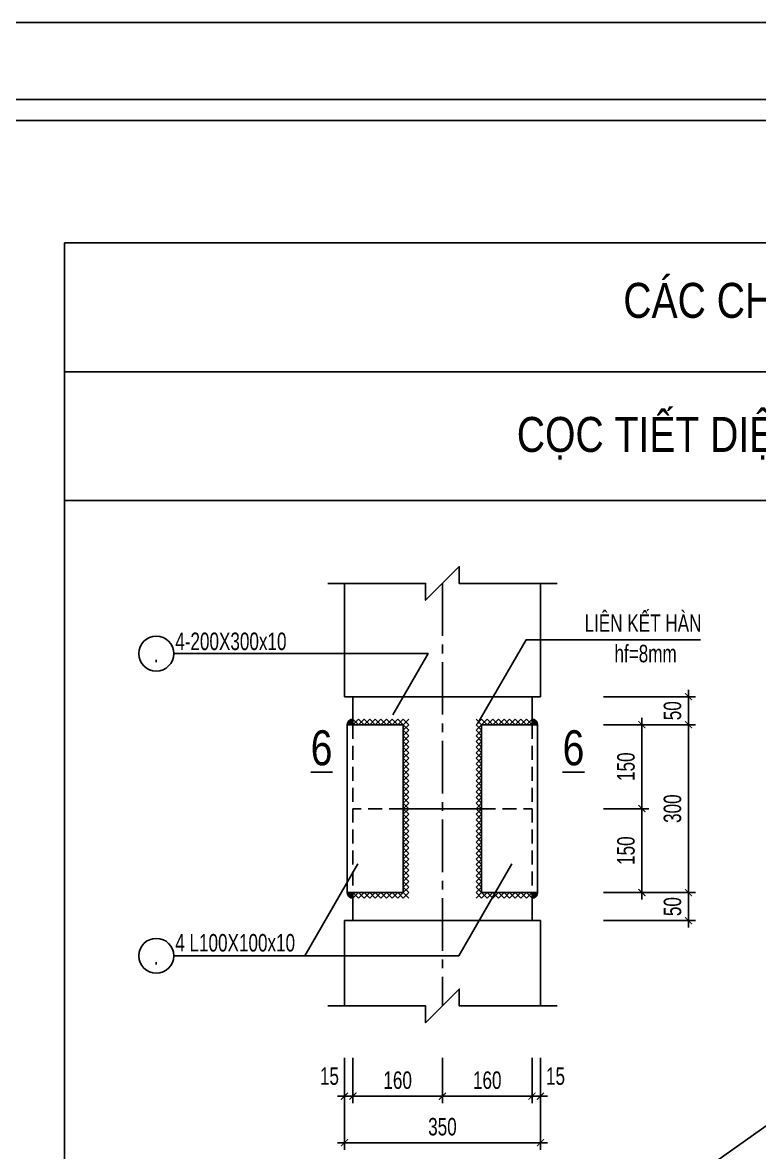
# Model space of a CAD drawing. Extents: x -24357 to 91799, y -17201 to -2351.
# Drawn here: x 60561 to 63193, y -6389 to -2351 of the extents above; entities that cross this region are included whole.
import ezdxf
from ezdxf.enums import TextEntityAlignment as Align

# ---------------------------------------------------------------- set-up
doc = ezdxf.new("R2010")
doc.units = 0
doc.header["$LTSCALE"] = 500
doc.header["$MEASUREMENT"] = 0
doc.header["$PDMODE"] = 3
doc.linetypes.add('CENTER2', pattern=[1.125, 0.75, -0.125, 0.125, -0.125])
doc.linetypes.add('HIDDEN', pattern=[0.375, 0.25, -0.125])
doc.layers.get('0').update_dxf_attribs({"linetype": 'CONTINUOUS'})
doc.layers.get('DEFPOINTS').update_dxf_attribs({"linetype": 'CONTINUOUS'})
for name, color, linetype in [('CDC-KHUNGTEN', 7, 'CONTINUOUS'), ('CDC.01.AXIS', 160, 'CENTER2'), ('CDC.02.DIM', 1, 'CONTINUOUS'), ('CDC.03.BORDER', 3, 'CONTINUOUS'), ('CDC.04.HIDDEN', 8, 'HIDDEN'), ('CDC.05.STEEL', 4, 'CONTINUOUS'), ('CDC.06.TEXT', 2, 'CONTINUOUS'), ('CDC.10.HATCH', 251, 'CONTINUOUS'), ('CDC.11.NOTE', 8, 'CONTINUOUS')]:
    doc.layers.add(name, color=color, linetype=linetype)
doc.layers.add('KCS_Plotter', color=11, linetype='CONTINUOUS', plot=False)
doc.styles.add('ARIAL', font='arial.ttf', dxfattribs={"width": 0.7})
doc.dimstyles.new('DIM25X0.5', dxfattribs={"dimscale": 25, "dimtxt": 2.5, "dimasz": 1, "dimexe": 1, "dimexo": 0, "dimgap": 1, "dimtad": 1, "dimdec": 0, "dimlfac": 0.5, "dimzin": 0, "dimdsep": 46, "dimtxsty": 'ARIAL', "dimblk": 'ARCHTICK', "dimcen": 0, "dimdle": 1, "dimclrd": 1, "dimclre": 1, "dimclrt": 2, "dimadec": 0, "dimazin": 0, "dimtfac": 1, "dimtdec": 0, "dimtix": 1, "dimtmove": 2, "dimatfit": 3, "dimldrblk": 'ARCHTICK', "dimfxl": 1, "dimtolj": 1, "dimtzin": 0, "dimarcsym": 0})

# ---------------------------------------------------------------- blocks, each defined once
blk = doc.blocks.new('KHUNG A1')
at = {"layer": 'CDC-KHUNGTEN'}
blk.add_lwpolyline([(10366.22, 712.17), (10366.22, 1278.17), (9655.22, 1278.17), (9655.22, 712.17)], close=True, dxfattribs=at)
at = {"layer": 'CDC.10.HATCH', "color": 8}
blk.add_lwpolyline([(9652.22, 709.17), (10447.22, 709.17), (10447.22, 1281.17), (9652.22, 1281.17)], close=True, dxfattribs=at)
at = {"layer": 'DEFPOINTS', "color": 1}
blk.add_lwpolyline([(9617.22, 698.17), (9617.22, 1292.17), (10458.22, 1292.17), (10458.22, 698.17), (9617.22, 698.17)], close=True, dxfattribs=at)
blk = doc.blocks.new('_ArchTick')
at = {"color": 0, "linetype": 'ByBlock', "const_width": 0.15}
blk.add_lwpolyline([(-0.5, -0.5), (0.5, 0.5)], dxfattribs=at)
blk = doc.blocks.new('*D467')
at = {"layer": 'CDC.02.DIM', "color": 1, "lineweight": -2, "transparency": 16777216}
for p, q in [((62636.6, -5160.3), (62798.8, -5160.3)), ((62773.8, -5135.3), (62773.8, -5485.3)), ((62636.6, -5460.3), (62798.8, -5460.3))]:
    blk.add_line(p, q, dxfattribs=at)
at = {"layer": 'DEFPOINTS', "color": 0, "transparency": 16777216}
for p in [(62636.6, -5160.3), (62636.6, -5460.3), (62773.8, -5460.3)]:
    blk.add_point(p, dxfattribs=at)
at = {"layer": 'CDC.02.DIM', "color": 1, "lineweight": -2, "transparency": 16777216, "xscale": 25, "yscale": 25, "zscale": 25}
for p, rotation in [((62773.8, -5160.3), 90), ((62773.8, -5460.3), 270)]:
    blk.add_blockref('_ArchTick', p, dxfattribs=dict(at, rotation=rotation))
at = {"layer": 'CDC.02.DIM', "color": 2, "transparency": 16777216, "insert": (62716.9, -5310.3), "char_height": 62.5, "attachment_point": 5, "rotation": 90, "style": 'ARIAL'}
blk.add_mtext('\\A1;150', dxfattribs=at)
blk = doc.blocks.new('*D468')
at = {"layer": 'CDC.02.DIM', "color": 1, "lineweight": -2, "transparency": 16777216}
for p, q in [((62940.1, -4835.3), (62940.1, -5485.3)), ((62636.6, -4860.3), (62965.1, -4860.3)), ((62636.6, -5460.3), (62965.1, -5460.3))]:
    blk.add_line(p, q, dxfattribs=at)
at = {"layer": 'DEFPOINTS', "color": 0, "transparency": 16777216}
for p in [(62636.6, -4860.3), (62636.6, -5460.3), (62940.1, -5460.3)]:
    blk.add_point(p, dxfattribs=at)
at = {"layer": 'CDC.02.DIM', "color": 1, "lineweight": -2, "transparency": 16777216, "xscale": 25, "yscale": 25, "zscale": 25}
for p, rotation in [((62940.1, -4860.3), 90), ((62940.1, -5460.3), 270)]:
    blk.add_blockref('_ArchTick', p, dxfattribs=dict(at, rotation=rotation))
at = {"layer": 'CDC.02.DIM', "color": 2, "transparency": 16777216, "insert": (62883.1, -5160.3), "char_height": 62.5, "attachment_point": 5, "rotation": 90, "style": 'ARIAL'}
blk.add_mtext('\\A1;300', dxfattribs=at)
blk = doc.blocks.new('*D469')
at = {"layer": 'CDC.02.DIM', "color": 1, "lineweight": -2, "transparency": 16777216}
for p, q in [((62773.8, -5185.3), (62773.8, -4835.3)), ((62636.6, -4860.3), (62798.8, -4860.3)), ((62636.6, -5160.3), (62798.8, -5160.3))]:
    blk.add_line(p, q, dxfattribs=at)
at = {"layer": 'DEFPOINTS', "color": 0, "transparency": 16777216}
for p in [(62636.6, -4860.3), (62773.8, -4860.3), (62636.6, -5160.3)]:
    blk.add_point(p, dxfattribs=at)
at = {"layer": 'CDC.02.DIM', "color": 1, "lineweight": -2, "transparency": 16777216, "xscale": 25, "yscale": 25, "zscale": 25}
for p, rotation in [((62773.8, -4860.3), 90), ((62773.8, -5160.3), 270)]:
    blk.add_blockref('_ArchTick', p, dxfattribs=dict(at, rotation=rotation))
at = {"layer": 'CDC.02.DIM', "color": 2, "transparency": 16777216, "insert": (62716.9, -5010.3), "char_height": 62.5, "attachment_point": 5, "rotation": 90, "style": 'ARIAL'}
blk.add_mtext('\\A1;150', dxfattribs=at)
blk = doc.blocks.new('*D470')
at = {"layer": 'CDC.02.DIM', "color": 1, "lineweight": -2, "transparency": 16777216}
for p, q in [((62636.6, -4760.3), (62965.1, -4760.3)), ((62940.1, -4760.3), (62940.1, -4735.3)), ((62940.1, -4860.3), (62940.1, -4760.3)), ((62636.6, -4860.3), (62965.1, -4860.3)), ((62940.1, -4860.3), (62940.1, -4885.3))]:
    blk.add_line(p, q, dxfattribs=at)
at = {"layer": 'DEFPOINTS', "color": 0, "transparency": 16777216}
for p in [(62636.6, -4760.3), (62940.1, -4760.3), (62636.6, -4860.3)]:
    blk.add_point(p, dxfattribs=at)
at = {"layer": 'CDC.02.DIM', "color": 1, "lineweight": -2, "transparency": 16777216, "xscale": 25, "yscale": 25, "zscale": 25}
for p, rotation in [((62940.1, -4760.3), 270), ((62940.1, -4860.3), 90)]:
    blk.add_blockref('_ArchTick', p, dxfattribs=dict(at, rotation=rotation))
at = {"layer": 'CDC.02.DIM', "color": 2, "transparency": 16777216, "insert": (62883.2, -4810.3), "char_height": 62.5, "attachment_point": 5, "rotation": 90, "style": 'ARIAL'}
blk.add_mtext('\\A1;50', dxfattribs=at)
blk = doc.blocks.new('*D471')
at = {"layer": 'CDC.02.DIM', "color": 1, "lineweight": -2, "transparency": 16777216}
for p, q in [((62940.1, -5460.3), (62940.1, -5435.3)), ((62636.6, -5460.3), (62965.1, -5460.3)), ((62940.1, -5460.3), (62940.1, -5560.3)), ((62636.6, -5560.3), (62965.1, -5560.3)), ((62940.1, -5560.3), (62940.1, -5585.3))]:
    blk.add_line(p, q, dxfattribs=at)
at = {"layer": 'DEFPOINTS', "color": 0, "transparency": 16777216}
for p in [(62636.6, -5460.3), (62636.6, -5560.3), (62940.1, -5560.3)]:
    blk.add_point(p, dxfattribs=at)
at = {"layer": 'CDC.02.DIM', "color": 1, "lineweight": -2, "transparency": 16777216, "xscale": 25, "yscale": 25, "zscale": 25}
for p, rotation in [((62940.1, -5460.3), 270), ((62940.1, -5560.3), 90)]:
    blk.add_blockref('_ArchTick', p, dxfattribs=dict(at, rotation=rotation))
at = {"layer": 'CDC.02.DIM', "color": 2, "transparency": 16777216, "insert": (62883.2, -5510.3), "char_height": 62.5, "attachment_point": 5, "rotation": 90, "style": 'ARIAL'}
blk.add_mtext('\\A1;50', dxfattribs=at)
blk = doc.blocks.new('*D472')
at = {"layer": 'CDC.02.DIM', "color": 1, "lineweight": -2, "transparency": 16777216}
for p, q in [((61741.1, -6050.6), (61741.1, -6212.7)), ((62061.1, -6050.6), (62061.1, -6212.7)), ((62086.1, -6187.7), (61716.1, -6187.7))]:
    blk.add_line(p, q, dxfattribs=at)
at = {"layer": 'DEFPOINTS', "color": 0, "transparency": 16777216}
for p in [(61741.1, -6050.6), (62061.1, -6050.6), (61741.1, -6187.7)]:
    blk.add_point(p, dxfattribs=at)
at = {"layer": 'CDC.02.DIM', "color": 1, "lineweight": -2, "transparency": 16777216, "xscale": 25, "yscale": 25, "zscale": 25, "rotation": 180}
blk.add_blockref('_ArchTick', (61741.1, -6187.7), dxfattribs=at)
at = {"layer": 'CDC.02.DIM', "color": 1, "lineweight": -2, "transparency": 16777216, "xscale": 25, "yscale": 25, "zscale": 25}
blk.add_blockref('_ArchTick', (62061.1, -6187.7), dxfattribs=at)
at = {"layer": 'CDC.02.DIM', "color": 2, "transparency": 16777216, "insert": (61901.1, -6130.8), "char_height": 62.5, "attachment_point": 5, "style": 'ARIAL'}
blk.add_mtext('\\A1;160', dxfattribs=at)
blk = doc.blocks.new('*D473')
at = {"layer": 'CDC.02.DIM', "color": 1, "lineweight": -2, "transparency": 16777216}
for p, q in [((61711.1, -6050.6), (61711.1, -6379)), ((62411.1, -6050.6), (62411.1, -6379)), ((62436.1, -6354), (61686.1, -6354))]:
    blk.add_line(p, q, dxfattribs=at)
at = {"layer": 'DEFPOINTS', "color": 0, "transparency": 16777216}
for p in [(61711.1, -6050.6), (62411.1, -6050.6), (61711.1, -6354)]:
    blk.add_point(p, dxfattribs=at)
at = {"layer": 'CDC.02.DIM', "color": 1, "lineweight": -2, "transparency": 16777216, "xscale": 25, "yscale": 25, "zscale": 25, "rotation": 180}
blk.add_blockref('_ArchTick', (61711.1, -6354), dxfattribs=at)
at = {"layer": 'CDC.02.DIM', "color": 1, "lineweight": -2, "transparency": 16777216, "xscale": 25, "yscale": 25, "zscale": 25}
blk.add_blockref('_ArchTick', (62411.1, -6354), dxfattribs=at)
at = {"layer": 'CDC.02.DIM', "color": 2, "transparency": 16777216, "insert": (62061.1, -6297.1), "char_height": 62.5, "attachment_point": 5, "style": 'ARIAL'}
blk.add_mtext('\\A1;350', dxfattribs=at)
blk = doc.blocks.new('*D474')
at = {"layer": 'CDC.02.DIM', "color": 1, "lineweight": -2, "transparency": 16777216}
for p, q in [((61711.1, -6050.6), (61711.1, -6212.7)), ((61741.1, -6050.6), (61741.1, -6212.7)), ((61711.1, -6187.7), (61686.1, -6187.7)), ((61711.1, -6187.7), (61741.1, -6187.7)), ((61741.1, -6187.7), (61766.1, -6187.7))]:
    blk.add_line(p, q, dxfattribs=at)
at = {"layer": 'DEFPOINTS', "color": 0, "transparency": 16777216}
for p in [(61711.1, -6050.6), (61741.1, -6050.6), (61741.1, -6187.7)]:
    blk.add_point(p, dxfattribs=at)
at = {"layer": 'CDC.02.DIM', "color": 1, "lineweight": -2, "transparency": 16777216, "xscale": 25, "yscale": 25, "zscale": 25}
blk.add_blockref('_ArchTick', (61711.1, -6187.7), dxfattribs=at)
at = {"layer": 'CDC.02.DIM', "color": 1, "lineweight": -2, "transparency": 16777216, "xscale": 25, "yscale": 25, "zscale": 25, "rotation": 180}
blk.add_blockref('_ArchTick', (61741.1, -6187.7), dxfattribs=at)
at = {"layer": 'CDC.02.DIM', "color": 2, "transparency": 16777216, "insert": (61657.3, -6116.2), "char_height": 62.5, "attachment_point": 5, "style": 'ARIAL'}
blk.add_mtext('\\A1;15', dxfattribs=at)
blk = doc.blocks.new('*D475')
at = {"layer": 'CDC.02.DIM', "color": 1, "lineweight": -2, "transparency": 16777216}
for p, q in [((62061.1, -6050.6), (62061.1, -6212.7)), ((62381.1, -6050.6), (62381.1, -6212.7)), ((62036.1, -6187.7), (62406.1, -6187.7))]:
    blk.add_line(p, q, dxfattribs=at)
at = {"layer": 'DEFPOINTS', "color": 0, "transparency": 16777216}
for p in [(62061.1, -6050.6), (62381.1, -6050.6), (62381.1, -6187.7)]:
    blk.add_point(p, dxfattribs=at)
at = {"layer": 'CDC.02.DIM', "color": 1, "lineweight": -2, "transparency": 16777216, "xscale": 25, "yscale": 25, "zscale": 25, "rotation": 180}
blk.add_blockref('_ArchTick', (62061.1, -6187.7), dxfattribs=at)
at = {"layer": 'CDC.02.DIM', "color": 1, "lineweight": -2, "transparency": 16777216, "xscale": 25, "yscale": 25, "zscale": 25}
blk.add_blockref('_ArchTick', (62381.1, -6187.7), dxfattribs=at)
at = {"layer": 'CDC.02.DIM', "color": 2, "transparency": 16777216, "insert": (62221.1, -6130.8), "char_height": 62.5, "attachment_point": 5, "style": 'ARIAL'}
blk.add_mtext('\\A1;160', dxfattribs=at)
blk = doc.blocks.new('*D476')
at = {"layer": 'CDC.02.DIM', "color": 1, "lineweight": -2, "transparency": 16777216}
for p, q in [((62381.1, -6050.6), (62381.1, -6212.7)), ((62411.1, -6050.6), (62411.1, -6212.7)), ((62381.1, -6187.7), (62356.1, -6187.7)), ((62411.1, -6187.7), (62381.1, -6187.7)), ((62411.1, -6187.7), (62436.1, -6187.7))]:
    blk.add_line(p, q, dxfattribs=at)
at = {"layer": 'DEFPOINTS', "color": 0, "transparency": 16777216}
for p in [(62381.1, -6050.6), (62411.1, -6050.6), (62381.1, -6187.7)]:
    blk.add_point(p, dxfattribs=at)
at = {"layer": 'CDC.02.DIM', "color": 1, "lineweight": -2, "transparency": 16777216, "xscale": 25, "yscale": 25, "zscale": 25}
blk.add_blockref('_ArchTick', (62381.1, -6187.7), dxfattribs=at)
at = {"layer": 'CDC.02.DIM', "color": 1, "lineweight": -2, "transparency": 16777216, "xscale": 25, "yscale": 25, "zscale": 25, "rotation": 180}
blk.add_blockref('_ArchTick', (62411.1, -6187.7), dxfattribs=at)
at = {"layer": 'CDC.02.DIM', "color": 2, "transparency": 16777216, "insert": (62465, -6116.2), "char_height": 62.5, "attachment_point": 5, "style": 'ARIAL'}
blk.add_mtext('\\A1;15', dxfattribs=at)

msp = doc.modelspace()

# ---------------------------------------------------------------- hatches: boundary and pattern name
at = {"layer": 'CDC.05.STEEL'}
for points in [[(61741.14, -4840.28, 0.4142136), (61721.14, -4860.28), (61741.14, -4860.28)], [(62381.14, -4840.28, -0.4142136), (62401.14, -4860.28), (62381.14, -4860.28)], [(61741.14, -5480.28, -0.4142136), (61721.14, -5460.28), (61741.14, -5460.28)], [(62381.14, -5480.28, 0.4142136), (62401.14, -5460.28), (62381.14, -5460.28)]]:
    msp.add_hatch(color=256, dxfattribs=at).paths.add_polyline_path(points)

# ---------------------------------------------------------------- linework, layer by layer
at = {"layer": 'CDC.01.AXIS', "ltscale": 0.5}
msp.add_line((62061.14, -4355.5), (62061.14, -5865.07), dxfattribs=at)
at = {"layer": 'CDC.02.DIM'}
for points in [[(62471.14, -4355.5), (62121.14, -4355.5), (62121.14, -4295.5), (62001.14, -4415.5), (62001.14, -4355.5), (61651.14, -4355.5)], [(62471.14, -5865.07), (62121.14, -5865.07), (62121.14, -5805.07), (62001.14, -5925.07), (62001.14, -5865.07), (61651.14, -5865.07)]]:
    msp.add_lwpolyline(points, dxfattribs=at)
at = {"layer": 'CDC.03.BORDER'}
for p, q in [((60711.14, -3598.9), (65743.39, -3598.9)), ((60711.14, -4058.9), (65743.39, -4058.9)), ((61711.14, -4355.5), (61711.14, -4760.28)), ((62411.14, -4355.5), (62411.14, -4760.28)), ((61711.14, -4760.28), (62411.14, -4760.28)), ((61741.14, -4760.28), (61741.14, -4860.28)), ((62381.14, -4760.28), (62381.14, -4860.28)), ((61921.14, -5160.28), (62201.14, -5160.28)), ((61741.14, -5560.28), (61741.14, -5460.28)), ((62381.14, -5560.28), (62381.14, -5460.28)), ((61711.14, -5865.07), (61711.14, -5560.28)), ((61711.14, -5560.28), (62411.14, -5560.28)), ((62411.14, -5865.07), (62411.14, -5560.28))]:
    msp.add_line(p, q, dxfattribs=at)
msp.add_lwpolyline([(65743.39, -9468.64), (60711.14, -9468.64), (60711.14, -3138.9), (65743.39, -3138.9)], dxfattribs=at)
for points in [[(61721.14, -4860.28), (61921.14, -4860.28), (61921.14, -5460.28), (61721.14, -5460.28)], [(62401.14, -4860.28), (62201.14, -4860.28), (62201.14, -5460.28), (62401.14, -5460.28)]]:
    msp.add_lwpolyline(points, close=True, dxfattribs=at)
at = {"layer": 'CDC.04.HIDDEN', "ltscale": 0.4}
for p, q in [((61741.14, -4860.28), (61741.14, -5460.28)), ((62381.14, -4860.28), (62381.14, -5460.28)), ((61921.14, -5160.28), (61741.14, -5160.28)), ((62201.14, -5160.28), (62381.14, -5160.28))]:
    msp.add_line(p, q, dxfattribs=at)
at = {"layer": 'CDC.05.STEEL'}
for p, q in [((61761.14, -4840.28), (61741.14, -4860.28)), ((61761.14, -4860.28), (61741.14, -4840.28)), ((61781.14, -4840.28), (61761.14, -4860.28)), ((61781.14, -4860.28), (61761.14, -4840.28)), ((61801.14, -4840.28), (61781.14, -4860.28)), ((61801.14, -4860.28), (61781.14, -4840.28)), ((61821.14, -4840.28), (61801.14, -4860.28)), ((61821.14, -4860.28), (61801.14, -4840.28)), ((61841.14, -4840.28), (61821.14, -4860.28)), ((61841.14, -4860.28), (61821.14, -4840.28)), ((61861.14, -4840.28), (61841.14, -4860.28)), ((61861.14, -4860.28), (61841.14, -4840.28)), ((61881.14, -4840.28), (61861.14, -4860.28)), ((61881.14, -4860.28), (61861.14, -4840.28)), ((61901.14, -4840.28), (61881.14, -4860.28)), ((61901.14, -4860.28), (61881.14, -4840.28)), ((61921.14, -4840.28), (61901.14, -4860.28)), ((61921.14, -4860.28), (61901.14, -4840.28)), ((61921.14, -4840.28), (61941.14, -4860.28)), ((61941.14, -4840.28), (61921.14, -4860.28)), ((62201.14, -4840.28), (62181.14, -4860.28)), ((62181.14, -4840.28), (62201.14, -4860.28)), ((62221.14, -4840.28), (62201.14, -4860.28)), ((62221.14, -4860.28), (62201.14, -4840.28)), ((62241.14, -4840.28), (62221.14, -4860.28)), ((62241.14, -4860.28), (62221.14, -4840.28)), ((62261.14, -4840.28), (62241.14, -4860.28)), ((62261.14, -4860.28), (62241.14, -4840.28)), ((62281.14, -4840.28), (62261.14, -4860.28)), ((62281.14, -4860.28), (62261.14, -4840.28)), ((62301.14, -4840.28), (62281.14, -4860.28)), ((62301.14, -4860.28), (62281.14, -4840.28)), ((62321.14, -4840.28), (62301.14, -4860.28)), ((62321.14, -4860.28), (62301.14, -4840.28)), ((62341.14, -4840.28), (62321.14, -4860.28)), ((62341.14, -4860.28), (62321.14, -4840.28)), ((62361.14, -4840.28), (62341.14, -4860.28)), ((62361.14, -4860.28), (62341.14, -4840.28)), ((62381.14, -4840.28), (62361.14, -4860.28)), ((62381.14, -4860.28), (62361.14, -4840.28)), ((61921.14, -4860.28), (61941.14, -4880.28)), ((61941.14, -4860.28), (61921.14, -4880.28)), ((61921.14, -4880.28), (61941.14, -4900.28)), ((61941.14, -4880.28), (61921.14, -4900.28)), ((62201.14, -4860.28), (62181.14, -4880.28)), ((62181.14, -4860.28), (62201.14, -4880.28)), ((62201.14, -4880.28), (62181.14, -4900.28)), ((62181.14, -4880.28), (62201.14, -4900.28)), ((61921.14, -4900.28), (61941.14, -4920.28)), ((61941.14, -4900.28), (61921.14, -4920.28)), ((61921.14, -4920.28), (61941.14, -4940.28)), ((61941.14, -4920.28), (61921.14, -4940.28)), ((62201.14, -4900.28), (62181.14, -4920.28)), ((62181.14, -4900.28), (62201.14, -4920.28)), ((62201.14, -4920.28), (62181.14, -4940.28)), ((62181.14, -4920.28), (62201.14, -4940.28)), ((61921.14, -4940.28), (61941.14, -4960.28)), ((61941.14, -4940.28), (61921.14, -4960.28)), ((61921.14, -4960.28), (61941.14, -4980.28)), ((61941.14, -4960.28), (61921.14, -4980.28)), ((62201.14, -4940.28), (62181.14, -4960.28)), ((62181.14, -4940.28), (62201.14, -4960.28)), ((62201.14, -4960.28), (62181.14, -4980.28)), ((62181.14, -4960.28), (62201.14, -4980.28)), ((61921.14, -4980.28), (61941.14, -5000.28)), ((61941.14, -4980.28), (61921.14, -5000.28)), ((61921.14, -5000.28), (61941.14, -5020.28)), ((61941.14, -5000.28), (61921.14, -5020.28)), ((62201.14, -4980.28), (62181.14, -5000.28)), ((62181.14, -4980.28), (62201.14, -5000.28)), ((62201.14, -5000.28), (62181.14, -5020.28)), ((62181.14, -5000.28), (62201.14, -5020.28)), ((61921.14, -5020.28), (61941.14, -5040.28)), ((61941.14, -5020.28), (61921.14, -5040.28)), ((61921.14, -5040.28), (61941.14, -5060.28)), ((61941.14, -5040.28), (61921.14, -5060.28)), ((62201.14, -5020.28), (62181.14, -5040.28)), ((62181.14, -5020.28), (62201.14, -5040.28)), ((62201.14, -5040.28), (62181.14, -5060.28)), ((62181.14, -5040.28), (62201.14, -5060.28)), ((61921.14, -5060.28), (61941.14, -5080.28)), ((61941.14, -5060.28), (61921.14, -5080.28)), ((61921.14, -5080.28), (61941.14, -5100.28)), ((61941.14, -5080.28), (61921.14, -5100.28)), ((62201.14, -5060.28), (62181.14, -5080.28)), ((62181.14, -5060.28), (62201.14, -5080.28)), ((62201.14, -5080.28), (62181.14, -5100.28)), ((62181.14, -5080.28), (62201.14, -5100.28)), ((61921.14, -5100.28), (61941.14, -5120.28)), ((61941.14, -5100.28), (61921.14, -5120.28)), ((61921.14, -5120.28), (61941.14, -5140.28)), ((61941.14, -5120.28), (61921.14, -5140.28)), ((62201.14, -5100.28), (62181.14, -5120.28)), ((62181.14, -5100.28), (62201.14, -5120.28)), ((62201.14, -5120.28), (62181.14, -5140.28)), ((62181.14, -5120.28), (62201.14, -5140.28)), ((61921.14, -5140.28), (61941.14, -5160.28)), ((61941.14, -5140.28), (61921.14, -5160.28)), ((61921.14, -5160.28), (61941.14, -5180.28)), ((61941.14, -5160.28), (61921.14, -5180.28)), ((62201.14, -5140.28), (62181.14, -5160.28)), ((62181.14, -5140.28), (62201.14, -5160.28)), ((62201.14, -5160.28), (62181.14, -5180.28)), ((62181.14, -5160.28), (62201.14, -5180.28)), ((61921.14, -5180.28), (61941.14, -5200.28)), ((61941.14, -5180.28), (61921.14, -5200.28)), ((61921.14, -5200.28), (61941.14, -5220.28)), ((61941.14, -5200.28), (61921.14, -5220.28)), ((62201.14, -5180.28), (62181.14, -5200.28)), ((62181.14, -5180.28), (62201.14, -5200.28)), ((62201.14, -5200.28), (62181.14, -5220.28)), ((62181.14, -5200.28), (62201.14, -5220.28)), ((61921.14, -5220.28), (61941.14, -5240.28)), ((61941.14, -5220.28), (61921.14, -5240.28)), ((61921.14, -5240.28), (61941.14, -5260.28)), ((61941.14, -5240.28), (61921.14, -5260.28)), ((62201.14, -5220.28), (62181.14, -5240.28)), ((62181.14, -5220.28), (62201.14, -5240.28)), ((62201.14, -5240.28), (62181.14, -5260.28)), ((62181.14, -5240.28), (62201.14, -5260.28)), ((61921.14, -5260.28), (61941.14, -5280.28)), ((61941.14, -5260.28), (61921.14, -5280.28)), ((61921.14, -5280.28), (61941.14, -5300.28)), ((61941.14, -5280.28), (61921.14, -5300.28)), ((62201.14, -5260.28), (62181.14, -5280.28)), ((62181.14, -5260.28), (62201.14, -5280.28)), ((62201.14, -5280.28), (62181.14, -5300.28)), ((62181.14, -5280.28), (62201.14, -5300.28)), ((61921.14, -5300.28), (61941.14, -5320.28)), ((61941.14, -5300.28), (61921.14, -5320.28)), ((61921.14, -5320.28), (61941.14, -5340.28)), ((61941.14, -5320.28), (61921.14, -5340.28)), ((62201.14, -5300.28), (62181.14, -5320.28)), ((62181.14, -5300.28), (62201.14, -5320.28)), ((62201.14, -5320.28), (62181.14, -5340.28)), ((62181.14, -5320.28), (62201.14, -5340.28)), ((61921.14, -5340.28), (61941.14, -5360.28)), ((61941.14, -5340.28), (61921.14, -5360.28)), ((61921.14, -5360.28), (61941.14, -5380.28)), ((61941.14, -5360.28), (61921.14, -5380.28)), ((62201.14, -5340.28), (62181.14, -5360.28)), ((62181.14, -5340.28), (62201.14, -5360.28)), ((62201.14, -5360.28), (62181.14, -5380.28)), ((62181.14, -5360.28), (62201.14, -5380.28)), ((61921.14, -5380.28), (61941.14, -5400.28)), ((61941.14, -5380.28), (61921.14, -5400.28)), ((61921.14, -5400.28), (61941.14, -5420.28)), ((61941.14, -5400.28), (61921.14, -5420.28)), ((62201.14, -5380.28), (62181.14, -5400.28)), ((62181.14, -5380.28), (62201.14, -5400.28)), ((62201.14, -5400.28), (62181.14, -5420.28)), ((62181.14, -5400.28), (62201.14, -5420.28)), ((61921.14, -5420.28), (61941.14, -5440.28)), ((61941.14, -5420.28), (61921.14, -5440.28)), ((61921.14, -5440.28), (61941.14, -5460.28)), ((61941.14, -5440.28), (61921.14, -5460.28)), ((62201.14, -5420.28), (62181.14, -5440.28)), ((62181.14, -5420.28), (62201.14, -5440.28)), ((62201.14, -5440.28), (62181.14, -5460.28)), ((62181.14, -5440.28), (62201.14, -5460.28)), ((61761.14, -5460.28), (61741.14, -5480.28)), ((61761.14, -5480.28), (61741.14, -5460.28)), ((61781.14, -5460.28), (61761.14, -5480.28)), ((61781.14, -5480.28), (61761.14, -5460.28)), ((61801.14, -5460.28), (61781.14, -5480.28)), ((61801.14, -5480.28), (61781.14, -5460.28)), ((61821.14, -5460.28), (61801.14, -5480.28)), ((61821.14, -5480.28), (61801.14, -5460.28)), ((61841.14, -5460.28), (61821.14, -5480.28)), ((61841.14, -5480.28), (61821.14, -5460.28)), ((61861.14, -5460.28), (61841.14, -5480.28)), ((61861.14, -5480.28), (61841.14, -5460.28)), ((61881.14, -5460.28), (61861.14, -5480.28)), ((61881.14, -5480.28), (61861.14, -5460.28)), ((61901.14, -5460.28), (61881.14, -5480.28)), ((61901.14, -5480.28), (61881.14, -5460.28)), ((61921.14, -5460.28), (61901.14, -5480.28)), ((61921.14, -5480.28), (61901.14, -5460.28)), ((61921.14, -5460.28), (61941.14, -5480.28)), ((61941.14, -5460.28), (61921.14, -5480.28)), ((62201.14, -5460.28), (62181.14, -5480.28)), ((62181.14, -5460.28), (62201.14, -5480.28)), ((62221.14, -5460.28), (62201.14, -5480.28)), ((62221.14, -5480.28), (62201.14, -5460.28)), ((62241.14, -5460.28), (62221.14, -5480.28)), ((62241.14, -5480.28), (62221.14, -5460.28)), ((62261.14, -5460.28), (62241.14, -5480.28)), ((62261.14, -5480.28), (62241.14, -5460.28)), ((62281.14, -5460.28), (62261.14, -5480.28)), ((62281.14, -5480.28), (62261.14, -5460.28)), ((62301.14, -5460.28), (62281.14, -5480.28)), ((62301.14, -5480.28), (62281.14, -5460.28)), ((62321.14, -5460.28), (62301.14, -5480.28)), ((62321.14, -5480.28), (62301.14, -5460.28)), ((62341.14, -5460.28), (62321.14, -5480.28)), ((62341.14, -5480.28), (62321.14, -5460.28)), ((62361.14, -5460.28), (62341.14, -5480.28)), ((62361.14, -5480.28), (62341.14, -5460.28)), ((62381.14, -5460.28), (62361.14, -5480.28)), ((62381.14, -5480.28), (62361.14, -5460.28))]:
    msp.add_line(p, q, dxfattribs=at)
for centre, start, end in [((61741.14, -4860.28), 90, 180), ((62381.14, -4860.28), 0, 90), ((61741.14, -5460.28), 180, 270), ((62381.14, -5460.28), 270, 0)]:
    msp.add_arc(centre, 20, start, end, dxfattribs=at)
at = {"layer": 'CDC.11.NOTE'}
for points in [[(62187.89, -4855.07), (62360.26, -4556.51), (62983.46, -4556.51)], [(61883.46, -4825.31), (62010.06, -4606.03), (61101.17, -4606.03)], [(61759.31, -5357.18), (61569.39, -5686.12), (61101.17, -5686.12)], [(62309.31, -5357.18), (62119.39, -5686.12), (61101.17, -5686.12)]]:
    msp.add_lwpolyline(points, dxfattribs=at)
for centre in [(61038.67, -4606.03), (61038.67, -5686.12)]:
    msp.add_circle(centre, 62.5, dxfattribs=at)
at = {"layer": 'KCS_Plotter'}
msp.add_line((47773.64, -17201.4), (68798.64, -2351.4), dxfattribs=at)

# ---------------------------------------------------------------- block references
at = {"xscale": 25, "yscale": 25, "zscale": 25}
msp.add_blockref('KHUNG A1', (-192656.95, -34655.74), dxfattribs=at)

# ---------------------------------------------------------------- texts
at = {"layer": 'CDC.06.TEXT', "style": 'ARIAL', "width": 0.8}
for s, p in [('CÁC CHI TIẾT', (63165.16, -3406.48)), ('CỌC TIẾT DIỆN 350 x 350', (63165.16, -3885.55)), ('%%U6', (61629.24, -5005.23)), ('%%U6', (62529.24, -5005.23))]:
    msp.add_text(s, height=125, dxfattribs=at).set_placement(p, align=Align.CENTER)
at = {"layer": 'CDC.06.TEXT', "style": 'ARIAL', "width": 0.7}
msp.add_text('LIÊN KẾT HÀN', height=62.5, dxfattribs=at).set_placement((62777.59, -4487.65), align=Align.MIDDLE)
for s, p in [('4-200X300x10', (61106.42, -4593.58)), ('4 L100X100x10', (61106.42, -5670.66))]:
    msp.add_text(s, height=62.5, dxfattribs=at).set_placement(p)
at = {"layer": 'CDC.06.TEXT', "ltscale": 3, "style": 'ARIAL', "width": 0.7}
msp.add_text('hf=8mm', height=62.5, dxfattribs=at).set_placement((62786.87, -4637.28), align=Align.CENTER)
at = {"layer": 'CDC.06.TEXT', "style": 'ARIAL', "width": 0.7}
for p in [(61038.67, -4606.03), (61038.67, -5686.12)]:
    msp.add_text('.', height=62.5, dxfattribs=at).set_placement(p, align=Align.MIDDLE_CENTER)

# ---------------------------------------------------------------- dimensions: what is measured, and where the dimension line sits
at = {"layer": 'CDC.02.DIM'}
for base, p1, p2, angle, picture, middle in [((62940.06, -4760.28), (62636.63, -4860.28), (62636.63, -4760.28), 90, '*D470', (62883.15, -4810.28)), ((62940.06, -5460.28), (62636.63, -4860.28), (62636.63, -5460.28), 90, '*D468', (62883.13, -5160.28)), ((62773.79, -4860.28), (62636.63, -5160.28), (62636.63, -4860.28), 270, '*D469', (62716.88, -5010.28)), ((62773.79, -5460.28), (62636.63, -5160.28), (62636.63, -5460.28), 90, '*D467', (62716.88, -5310.28)), ((62940.06, -5560.28), (62636.63, -5460.28), (62636.63, -5560.28), 270, '*D471', (62883.15, -5510.28)), ((62381.14, -6187.72), (62061.14, -6050.56), (62381.14, -6050.56), 180, '*D475', (62221.14, -6130.81))]:
    dim = msp.add_linear_dim(base=base, p1=p1, p2=p2, angle=angle, dimstyle='DIM25X0.5', dxfattribs=at)
    dim.commit()
    dim.dimension.update_dxf_attribs({"geometry": picture, "text_midpoint": middle})
dim = msp.add_linear_dim(base=(61741.14, -6187.72), p1=(61711.14, -6050.56), p2=(61741.14, -6050.56), dimstyle='DIM25X0.5', dxfattribs=at)
dim.commit()
dim.dimension.update_dxf_attribs({"geometry": '*D474', "text_midpoint": (61657.27, -6116.22), "dimtype": 160})
for base, p1, p2, picture, middle in [((61711.14, -6353.99), (62411.14, -6050.56), (61711.14, -6050.56), '*D473', (62061.14, -6297.06)), ((61741.14, -6187.72), (62061.14, -6050.56), (61741.14, -6050.56), '*D472', (61901.14, -6130.81))]:
    dim = msp.add_linear_dim(base=base, p1=p1, p2=p2, dimstyle='DIM25X0.5', dxfattribs=at)
    dim.commit()
    dim.dimension.update_dxf_attribs({"geometry": picture, "text_midpoint": middle})
dim = msp.add_linear_dim(base=(62381.14, -6187.72), p1=(62411.14, -6050.56), p2=(62381.14, -6050.56), angle=180, dimstyle='DIM25X0.5', dxfattribs=at)
dim.commit()
dim.dimension.update_dxf_attribs({"geometry": '*D476', "text_midpoint": (62465, -6116.22), "dimtype": 160})

doc.saveas('drawing.dxf')
